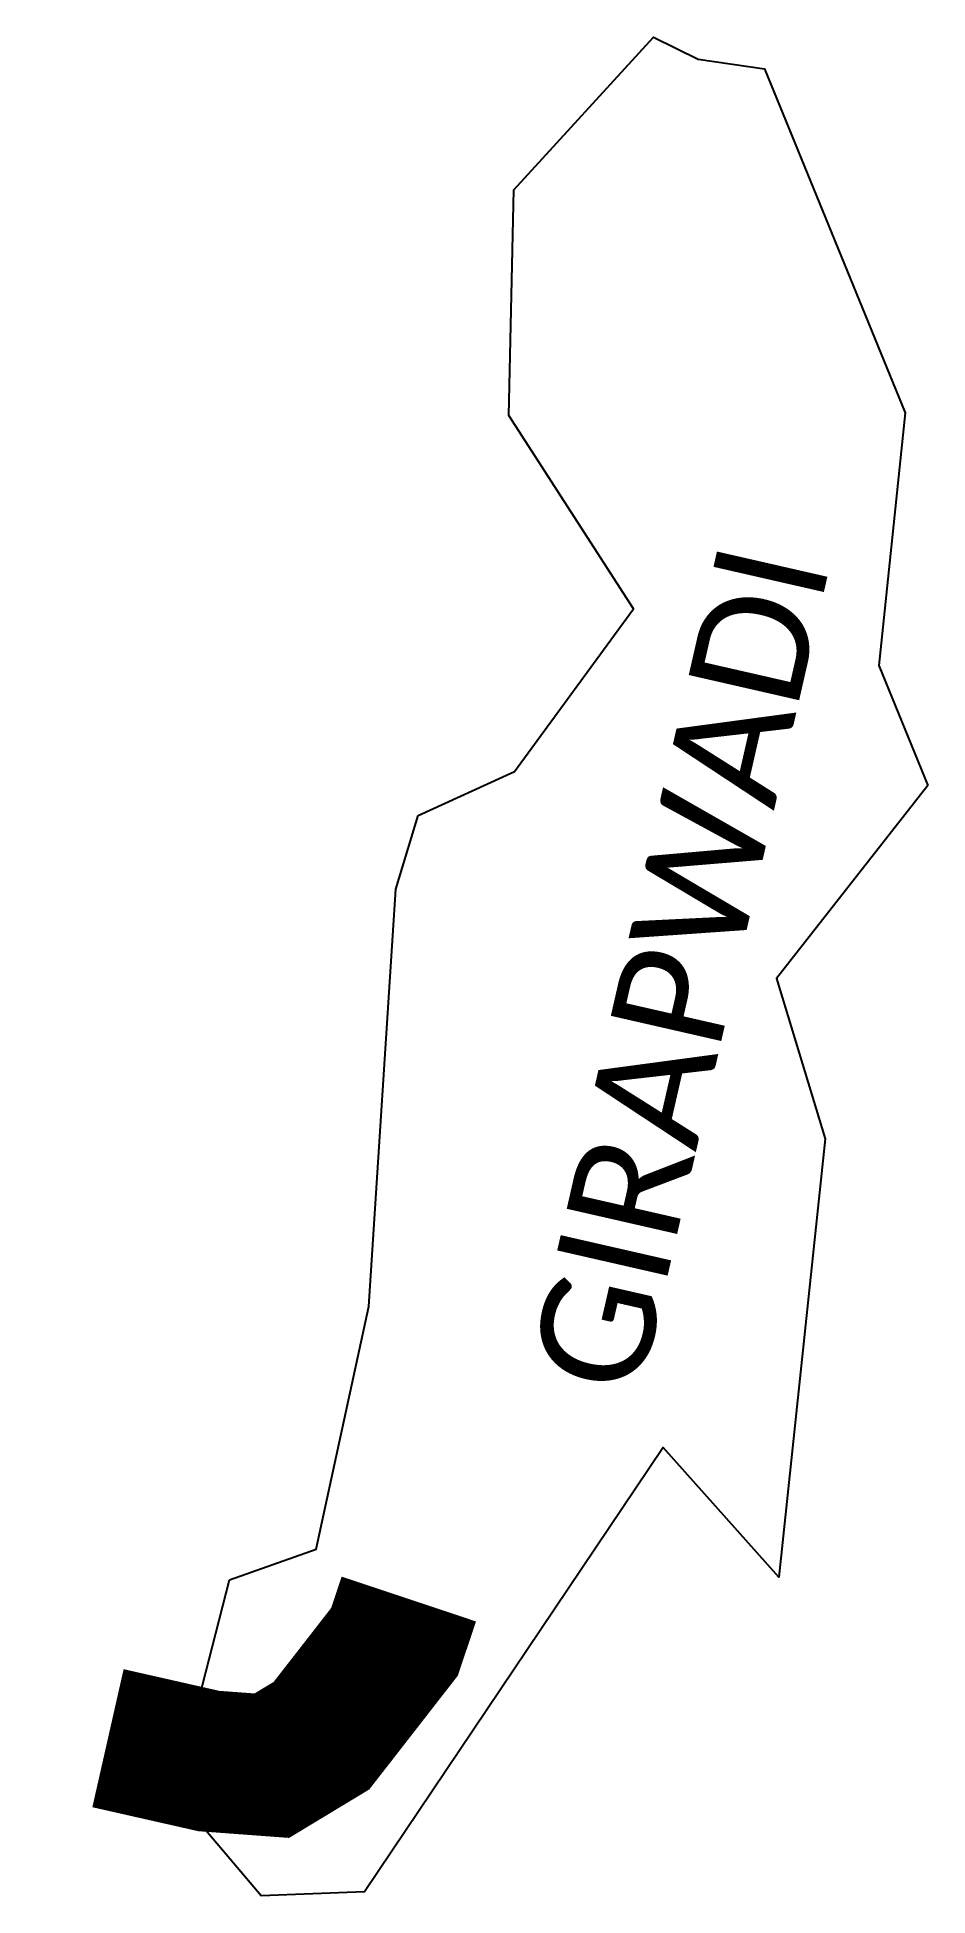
# Model space of a CAD drawing. Header units: metres. Extents: x 354168 to 354483, y 1749151 to 1749808.
import ezdxf

# ---------------------------------------------------------------- set-up
doc = ezdxf.new("R2010")
doc.units = ezdxf.units.M
doc.header["$MEASUREMENT"] = 0
for name, color, linetype in [('UNPROTECTED DUE TO CREEK', 150, 'Continuous'), ('VILLAGE BOUNDRY', 3, 'Continuous'), ('VILLAGE NAME', 250, 'Continuous')]:
    doc.layers.add(name, color=color, linetype=linetype)
doc.styles.get("Standard").update_dxf_attribs({"font": 'arial.ttf'})

msp = doc.modelspace()

# ---------------------------------------------------------------- linework, layer by layer
at = {"layer": 'UNPROTECTED DUE TO CREEK', "const_width": 50, "flags": 128}
msp.add_lwpolyline([(354193.16, 1749207), (354228.75, 1749198.94), (354251.02, 1749197.29), (354268.55, 1749207.89), (354294.37, 1749241.08), (354299.4, 1749256.16)], dxfattribs=at)
at = {"layer": 'VILLAGE BOUNDRY'}
msp.add_lwpolyline([(354302.74, 1749533.03), (354336.67, 1749548.52)], dxfattribs=at)
for points in [[(354336.67, 1749548.52, 0), (354378.75, 1749605.95, 0), (354334.71, 1749674.28, 0), (354336.51, 1749754.06, 0), (354385.81, 1749807.94, 0), (354401.58, 1749800.18, 0), (354425.04, 1749796.7, 0), (354474.72, 1749675.21, 0), (354465.35, 1749585.92, 0), (354482.68, 1749543.52, 0)], [(354482.68, 1749543.52, 0), (354429.23, 1749475.35, 0), (354446.47, 1749418.77, 0), (354430.01, 1749263.89, 0), (354389.22, 1749309.71, 0), (354283.72, 1749152.72, 0), (354247.2, 1749151.31, 0), (354217.97, 1749185.9, 0), (354221.67, 1749206.86, 0), (354236.1, 1749262.92, 0), (354266.71, 1749273.75, 0), (354285.3, 1749359.46, 0), (354294.78, 1749506.96, 0), (354302.74, 1749533.03, 0)]]:
    msp.add_polyline3d(points, dxfattribs=at)

# ---------------------------------------------------------------- texts
at = {"layer": 'VILLAGE NAME', "insert": (354341.91, 1749336.02), "char_height": 40, "attachment_point": 1, "rotation": 77.1297}
msp.add_mtext_dynamic_manual_height_columns('{\\fCalibri|b0|i0|c0|p34;GIRAPWADI}', width=732.5357, gutter_width=371.17, heights=[0], dxfattribs=at)

doc.saveas('drawing.dxf')
